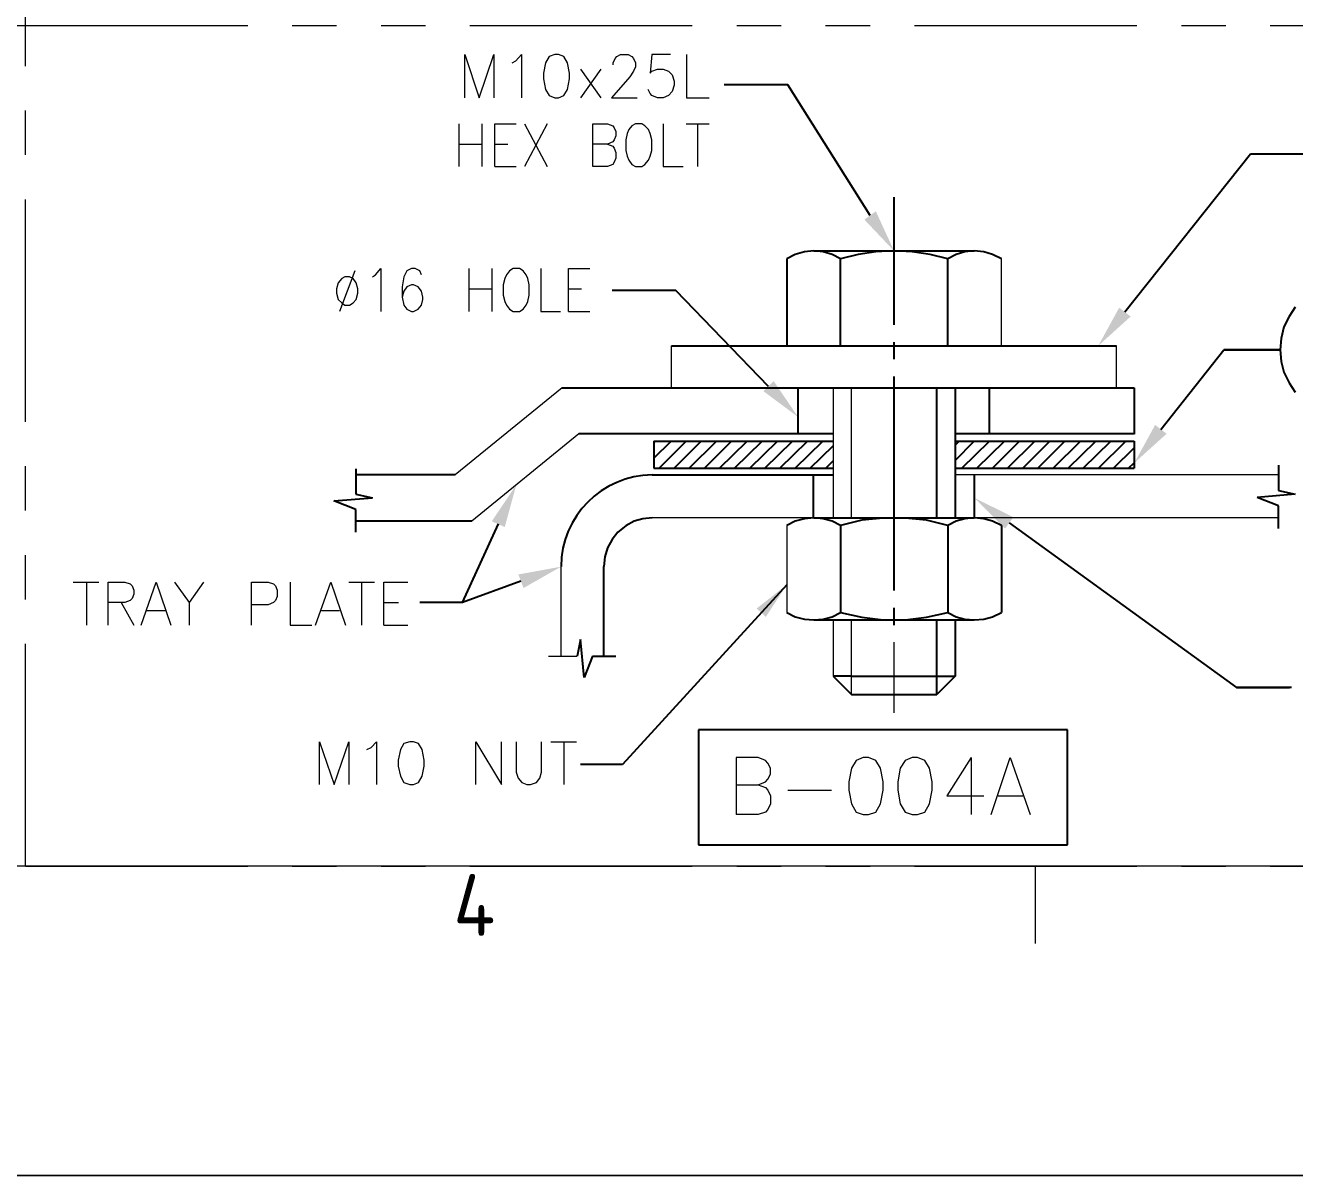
# Model space of a CAD drawing. Header units: inches. Extents: x -15980 to 45789, y -23276 to 2417.
# Drawn here: x 27818 to 28543, y -20343 to -19686 of the extents above; entities that cross this region are included whole.
import ezdxf
from ezdxf.enums import TextEntityAlignment as Align

# ---------------------------------------------------------------- set-up
doc = ezdxf.new("R2010")
doc.units = ezdxf.units.IN
doc.header["$MEASUREMENT"] = 0
doc.linetypes.add('PHANTOMX2', pattern=[127, 63.5, -12.7, 12.7, -12.7, 12.7, -12.7])
for name, color, linetype, lineweight in [('CADRE', 254, 'Continuous', 5), ('Color-7-Line_Weight-25', 7, 'Continuous', 25), ('Color-7-Line_Weight-9', 7, 'Continuous', 9), ('HATCH', 130, 'PHANTOMX2', 9), ('Plot Plan', 9, 'Continuous', 0), ('TEXT', 2, 'Continuous', 13)]:
    doc.layers.add(name, color=color, linetype=linetype, lineweight=lineweight)
doc.layers.add('dim', color=82, linetype='Continuous')
doc.styles.add('ISO Proportional', font='isocp.shx')
doc.styles.add('ROMANS', font='ROMANS.shx', dxfattribs={"width": 0.9, "bigfont": '@extfont2.shx'})
doc.dimstyles.new('1x12', dxfattribs={"dimscale": 12, "dimtxt": 2, "dimasz": 1.8, "dimexe": 1, "dimexo": 0.5, "dimgap": 0.5, "dimtad": 1, "dimdsep": 46, "dimtxsty": 'ROMANS', "dimcen": 0, "dimclrd": 256, "dimclre": 256, "dimclrt": 2, "dimadec": 0, "dimazin": 0, "dimtfac": 1, "dimtmove": 0, "dimatfit": 3, "dimfxl": 0.7, "dimlwd": -1, "dimlwe": -1, "dimarcsym": 1})

# ---------------------------------------------------------------- blocks, each defined once
blk = doc.blocks.new('A$C9c22adcb')
at = {"layer": 'HATCH', "ltscale": 2}
blk.add_lwpolyline([(0, 0), (979.76, 0), (979.76, 480.43), (0, 480.43)], close=True, dxfattribs=at)
blk = doc.blocks.new('A$Ceb6babff')
at = {"layer": 'CADRE', "color": 2}
blk.add_line((2713.38, 132.58), (2713.38, 176.77), dxfattribs=at)
at = {"layer": 'CADRE', "color": 8}
blk.add_lwpolyline([(0, 0), (10500, 0), (10500, 7424.24), (0, 7424.24)], close=True, dxfattribs=at)
at = {"layer": 'CADRE', "color": 4}
blk.add_lwpolyline([(176.77, 7247.47), (10323.23, 7247.47), (10323.23, 176.77), (176.77, 176.77)], close=True, dxfattribs=at)
at = {"layer": 'Plot Plan', "linetype": 'ByBlock'}
blk.add_lwpolyline([(10500, 0), (0, 0), (0, 7424.24), (10500, 7424.24)], close=True, dxfattribs=at)
at = {"layer": 'CADRE', "color": 2, "style": 'ISO Proportional'}
blk.add_text('4', height=35.35, dxfattribs=at).set_placement((2392.76, 154.67), align=Align.MIDDLE)
blk = doc.blocks.new('A$C38b6e07a')
at = {"layer": 'dim'}
for points in [[(485.86, 374.21), (479.31, 369.45), (496.28, 351.59)], [(631.44, 314.08), (624.89, 319.14), (612.98, 297.4)], [(427.51, 277.16), (421.56, 271.5), (441.5, 256.62)], [(651.98, 247.09), (645.43, 252.15), (633.53, 230.42)], [(266.45, 197.08), (273.89, 193.8), (280.44, 217.92)], [(559.69, 192.91), (564.46, 199.46), (542.13, 210.47)], [(281.63, 166.71), (284.61, 158.97), (306.05, 171.17)]]:
    blk.add_hatch(color=256, dxfattribs=at).paths.add_polyline_path(points)
at = {"layer": 'Color-7-Line_Weight-25', "linetype": 'Continuous'}
for p, q in [((496.28, 309.31), (496.28, 382.25)), ((439.72, 349.5), (434.95, 347.12)), ((445.08, 350.99), (439.72, 349.5)), ((450.43, 351.59), (445.08, 350.99)), ((450.43, 351.59), (542.13, 351.59)), ((455.79, 350.99), (450.43, 351.59)), ((460.85, 349.5), (455.79, 350.99)), ((465.62, 347.12), (460.85, 349.5)), ((475.74, 349.5), (465.62, 347.12)), ((485.86, 350.99), (475.74, 349.5)), ((496.28, 351.59), (485.86, 350.99)), ((506.7, 350.99), (496.28, 351.59)), ((516.82, 349.5), (506.7, 350.99)), ((526.95, 347.12), (516.82, 349.5)), ((531.71, 349.5), (526.95, 347.12)), ((536.77, 350.99), (531.71, 349.5)), ((542.13, 351.59), (536.77, 350.99)), ((547.49, 350.99), (542.13, 351.59)), ((552.55, 349.5), (547.49, 350.99)), ((557.61, 347.12), (552.55, 349.5)), ((434.95, 347.12), (434.95, 297.4)), ((465.62, 297.4), (465.62, 347.12)), ((526.95, 297.4), (526.95, 347.12)), ((369.16, 297.4), (623.4, 297.4)), ((434.95, 297.4), (557.61, 297.4)), ((496.28, 289.66), (496.28, 299.49)), ((496.28, 157.48), (496.28, 279.84)), ((306.64, 273.29), (633.53, 273.29)), ((441.5, 247.09), (441.5, 273.29)), ((520.69, 199.16), (520.69, 273.29)), ((531.11, 273.29), (531.11, 199.16)), ((550.76, 247.09), (550.76, 273.29)), ((633.53, 273.29), (633.53, 246.79)), ((461.45, 247.09), (316.17, 247.09)), ((633.53, 247.09), (531.11, 247.09)), ((359.04, 242.03), (360.23, 242.92)), ((359.04, 233.1), (368.86, 242.92)), ((359.04, 242.92), (461.45, 242.92)), ((359.04, 242.92), (359.04, 227.44)), ((362.02, 227.44), (377.5, 242.92)), ((370.65, 227.44), (386.13, 242.92)), ((379.28, 227.44), (394.76, 242.92)), ((387.92, 227.44), (403.4, 242.92)), ((396.55, 227.44), (412.33, 242.92)), ((405.18, 227.44), (420.96, 242.92)), ((413.82, 227.44), (429.6, 242.92)), ((422.45, 227.44), (438.23, 242.92)), ((431.08, 227.44), (446.86, 242.92)), ((439.72, 227.44), (455.5, 242.92)), ((448.35, 227.44), (461.45, 240.24)), ((531.11, 240.54), (533.5, 242.92)), ((531.11, 231.91), (542.13, 242.92)), ((531.11, 242.92), (633.53, 242.92)), ((534.98, 227.44), (550.76, 242.92)), ((543.62, 227.44), (559.4, 242.92)), ((552.55, 227.44), (568.03, 242.92)), ((561.18, 227.44), (576.66, 242.92)), ((569.82, 227.44), (585.3, 242.92)), ((578.45, 227.44), (593.93, 242.92)), ((587.08, 227.44), (602.86, 242.92)), ((595.72, 227.44), (611.5, 242.92)), ((604.35, 227.44), (620.13, 242.92)), ((612.98, 227.44), (628.76, 242.92)), ((633.53, 242.92), (633.53, 227.44)), ((621.62, 227.44), (633.53, 239.05)), ((188.75, 227.14), (188.75, 212.56)), ((359.04, 227.44), (461.45, 227.44)), ((457.28, 227.44), (461.45, 231.61)), ((531.11, 227.44), (633.53, 227.44)), ((630.25, 227.44), (633.53, 230.42)), ((715.99, 229.23), (715.99, 214.64)), ((245.61, 223.57), (188.75, 223.57)), ((358.14, 223.57), (461.45, 223.57)), ((450.14, 223.57), (450.14, 199.16)), ((542.13, 223.57), (542.13, 199.16)), ((176.24, 208.69), (198.28, 210.47)), ((188.75, 212.56), (198.28, 210.47)), ((725.52, 212.56), (703.79, 210.77)), ((715.99, 206.01), (703.79, 210.77)), ((715.99, 214.64), (725.52, 212.56)), ((188.75, 203.92), (176.24, 208.69)), ((188.75, 190.82), (188.75, 203.92)), ((715.99, 192.91), (715.99, 206.01)), ((255.14, 197.08), (188.75, 197.08)), ((347.73, 197.08), (342.96, 194.4)), ((352.79, 198.56), (347.73, 197.08)), ((358.14, 199.16), (352.79, 198.56)), ((439.72, 197.08), (434.95, 194.69)), ((445.08, 198.56), (439.72, 197.08)), ((450.43, 199.16), (445.08, 198.56)), ((450.43, 199.16), (542.13, 199.16)), ((455.79, 198.56), (450.43, 199.16)), ((460.85, 197.08), (455.79, 198.56)), ((465.62, 194.69), (460.85, 197.08)), ((477.82, 197.67), (465.62, 194.69)), ((490.03, 198.86), (477.82, 197.67)), ((502.53, 198.86), (490.03, 198.86)), ((514.74, 197.67), (502.53, 198.86)), ((526.95, 194.69), (514.74, 197.67)), ((531.71, 197.08), (526.95, 194.69)), ((536.77, 198.56), (531.71, 197.08)), ((542.13, 199.16), (536.77, 198.56)), ((547.49, 198.56), (542.13, 199.16)), ((552.55, 197.08), (547.49, 198.56)), ((557.61, 194.69), (552.55, 197.08)), ((338.5, 190.82), (335.22, 186.66)), ((342.96, 194.4), (338.5, 190.82)), ((465.62, 194.69), (465.62, 144.98)), ((526.95, 194.69), (526.95, 144.98)), ((557.61, 194.69), (557.61, 144.98)), ((332.54, 181.89), (331.05, 176.83)), ((335.22, 186.66), (332.54, 181.89)), ((331.05, 176.83), (330.46, 171.17)), ((330.46, 119.97), (330.46, 171.17)), ((496.28, 137.83), (496.28, 147.66)), ((434.95, 144.98), (439.72, 142.59)), ((439.72, 142.59), (445.08, 141.11)), ((445.08, 141.11), (450.43, 140.81)), ((450.43, 140.81), (455.79, 141.11)), ((450.43, 140.81), (542.13, 140.81)), ((455.79, 141.11), (460.85, 142.59)), ((460.85, 142.59), (465.62, 144.98)), ((465.62, 144.98), (477.82, 142.3)), ((477.82, 142.3), (490.03, 140.81)), ((490.03, 140.81), (502.53, 140.81)), ((502.53, 140.81), (514.74, 142.3)), ((514.74, 142.3), (526.95, 144.98)), ((520.69, 98.21), (520.69, 140.81)), ((526.95, 144.98), (531.71, 142.59)), ((531.11, 140.81), (531.11, 108.63)), ((531.71, 142.59), (536.77, 141.11)), ((536.77, 141.11), (542.13, 140.81)), ((542.13, 140.81), (547.49, 141.11)), ((547.49, 141.11), (552.55, 142.59)), ((552.55, 142.59), (557.61, 144.98)), ((317.06, 129.5), (315.27, 119.97)), ((319.15, 107.76), (317.06, 129.5)), ((323.91, 119.97), (319.15, 107.76)), ((323.91, 119.97), (337.3, 119.97)), ((471.87, 108.63), (461.45, 108.63)), ((461.45, 108.63), (471.87, 98.21)), ((471.87, 108.63), (520.69, 108.63)), ((520.69, 108.63), (531.11, 108.63)), ((531.11, 108.63), (520.69, 98.21)), ((471.87, 98.21), (520.69, 98.21))]:
    blk.add_line(p, q, dxfattribs=at)
blk.add_arc((358.57, 171.04), 52.53, 90.46884, 179.85795, dxfattribs=at)
at = {"layer": 'Color-7-Line_Weight-9', "linetype": 'Continuous'}
for p, q in [((557.61, 297.4), (557.61, 347.12)), ((369.16, 273.29), (369.16, 297.4)), ((623.4, 273.29), (623.4, 297.4)), ((306.64, 273.29), (245.61, 223.57)), ((461.45, 273.29), (461.45, 199.16)), ((471.87, 199.16), (471.87, 273.29)), ((316.17, 247.09), (255.14, 197.08)), ((715.99, 223.57), (531.11, 223.57)), ((715.99, 199.16), (358.14, 199.16)), ((434.95, 194.69), (434.95, 144.98)), ((306.05, 119.97), (306.05, 171.17)), ((461.45, 140.81), (461.45, 108.63)), ((471.87, 98.21), (471.87, 140.81)), ((496.28, 87.74), (496.28, 128.01)), ((298.9, 119.97), (315.27, 119.97))]:
    blk.add_line(p, q, dxfattribs=at)
at = {"layer": 'dim'}
for p, q in [((435.55, 446.56), (399.23, 446.56)), ((482.59, 371.83), (435.55, 446.56)), ((628.17, 316.75), (699.92, 406.96)), ((699.92, 406.96), (735.05, 406.96)), ((371.54, 328.96), (335.22, 328.96)), ((424.53, 274.18), (371.54, 328.96)), ((725.52, 319.43), (721.95, 314.08)), ((721.95, 314.08), (718.97, 308.12)), ((718.97, 308.12), (717.48, 301.57)), ((717.48, 301.57), (716.88, 295.02)), ((648.71, 249.47), (684.73, 295.02)), ((716.88, 295.02), (684.73, 295.02)), ((684.73, 295.02), (716.29, 295.02)), ((716.88, 295.02), (717.48, 288.47)), ((717.48, 288.47), (718.97, 282.22)), ((718.97, 282.22), (721.95, 276.27)), ((721.95, 276.27), (725.52, 270.91)), ((562.08, 196.18), (691.88, 102.11)), ((249.78, 150.63), (270.32, 195.59)), ((283.12, 162.84), (249.78, 150.63)), ((249.78, 150.63), (225.37, 150.63)), ((723.43, 102.11), (691.88, 102.11)), ((691.88, 102.11), (722.24, 102.11)), ((384.64, 78), (384.64, 12.21)), ((595.42, 78), (384.64, 78)), ((595.42, 12.21), (595.42, 78)), ((384.64, 12.21), (595.42, 12.21))]:
    blk.add_line(p, q, dxfattribs=at)
at = {"layer": 'HATCH', "ltscale": 2}
for p, q in [((0, 0), (0, 480.43)), ((0, 480.43), (980.06, 480.43)), ((0, 0), (980.06, 0))]:
    blk.add_line(p, q, dxfattribs=at)
at = {"layer": 'TEXT', "ltscale": 0.5}
for p, q in [((250.97, 439.11), (250.97, 463.82)), ((250.97, 463.82), (259.31, 439.11)), ((259.31, 439.11), (267.64, 463.82)), ((267.64, 463.82), (267.64, 439.11)), ((278.06, 459.06), (280.15, 460.25)), ((280.15, 460.25), (283.42, 463.82)), ((283.42, 463.82), (283.42, 439.11)), ((297.11, 459.06), (295.92, 453.11)), ((299.2, 462.63), (297.11, 459.06)), ((302.47, 463.82), (299.2, 462.63)), ((304.56, 463.82), (302.47, 463.82)), ((307.53, 462.63), (304.56, 463.82)), ((309.62, 459.06), (307.53, 462.63)), ((310.81, 453.11), (309.62, 459.06)), ((335.82, 459.06), (337.01, 461.44)), ((335.82, 457.87), (335.82, 459.06)), ((337.01, 461.44), (337.9, 462.63)), ((337.9, 462.63), (339.98, 463.82)), ((339.98, 463.82), (344.45, 463.82)), ((344.45, 463.82), (346.53, 462.63)), ((346.53, 462.63), (347.43, 461.44)), ((347.43, 461.44), (348.62, 459.06)), ((348.62, 459.06), (348.62, 456.68)), ((357.85, 463.82), (356.95, 453.11)), ((368.56, 463.82), (357.85, 463.82)), ((377.79, 463.82), (377.79, 439.11)), ((295.92, 453.11), (295.92, 449.83)), ((295.92, 449.83), (297.11, 443.88)), ((309.62, 443.88), (310.81, 449.83)), ((310.81, 449.83), (310.81, 453.11)), ((317.06, 455.49), (328.67, 439.11)), ((328.67, 455.49), (317.06, 439.11)), ((345.34, 451.02), (334.92, 439.11)), ((347.43, 454.3), (345.34, 451.02)), ((348.62, 456.68), (347.43, 454.3)), ((356.95, 453.11), (357.85, 454.3)), ((357.85, 454.3), (361.12, 455.49)), ((361.12, 455.49), (364.4, 455.49)), ((364.4, 455.49), (367.37, 454.3)), ((367.37, 454.3), (369.46, 452.21)), ((369.46, 452.21), (370.65, 448.64)), ((297.11, 443.88), (299.2, 440.3)), ((307.53, 440.3), (309.62, 443.88)), ((356.95, 441.49), (355.76, 443.88)), ((369.46, 442.69), (367.37, 440.3)), ((370.65, 446.26), (369.46, 442.69)), ((370.65, 448.64), (370.65, 446.26)), ((299.2, 440.3), (302.47, 439.11)), ((302.47, 439.11), (304.56, 439.11)), ((304.56, 439.11), (307.53, 440.3)), ((334.92, 439.11), (349.51, 439.11)), ((357.85, 440.3), (356.95, 441.49)), ((361.12, 439.11), (357.85, 440.3)), ((364.4, 439.11), (361.12, 439.11)), ((367.37, 440.3), (364.4, 439.11)), ((377.79, 439.11), (390.6, 439.11)), ((247.69, 424.23), (247.69, 399.82)), ((260.79, 424.23), (260.79, 399.82)), ((268.24, 399.82), (268.24, 424.23)), ((268.24, 424.23), (280.44, 424.23)), ((285.21, 424.23), (298.01, 399.82)), ((298.01, 424.23), (285.21, 399.82)), ((324.21, 399.82), (324.21, 424.23)), ((324.21, 424.23), (332.54, 424.23)), ((332.54, 424.23), (335.52, 423.04)), ((335.52, 423.04), (336.41, 421.85)), ((336.41, 421.85), (337.3, 419.76)), ((344.75, 420.95), (343.85, 418.57)), ((346.53, 423.04), (344.75, 420.95)), ((348.62, 424.23), (346.53, 423.04)), ((352.19, 424.23), (348.62, 424.23)), ((353.98, 423.04), (352.19, 424.23)), ((356.06, 420.95), (353.98, 423.04)), ((356.95, 418.57), (356.06, 420.95)), ((364.4, 424.23), (364.4, 399.82)), ((377.5, 424.23), (390.6, 424.23)), ((384.05, 424.23), (384.05, 399.82)), ((335.52, 413.81), (332.54, 412.62)), ((336.41, 415), (335.52, 413.81)), ((337.3, 417.38), (336.41, 415)), ((337.3, 419.76), (337.3, 417.38)), ((343.85, 418.57), (342.96, 415)), ((342.96, 415), (342.96, 409.04)), ((357.85, 415), (356.95, 418.57)), ((357.85, 409.04), (357.85, 415)), ((247.69, 412.62), (260.79, 412.62)), ((268.24, 412.62), (275.68, 412.62)), ((332.54, 412.62), (324.21, 412.62)), ((332.54, 412.62), (335.52, 411.43)), ((335.52, 411.43), (336.41, 410.24)), ((336.41, 410.24), (337.3, 407.85)), ((337.3, 407.85), (337.3, 404.58)), ((342.96, 409.04), (343.85, 405.77)), ((356.95, 405.77), (357.85, 409.04)), ((268.24, 399.82), (280.44, 399.82)), ((332.54, 399.82), (324.21, 399.82)), ((335.52, 401.01), (332.54, 399.82)), ((336.41, 402.2), (335.52, 401.01)), ((337.3, 404.58), (336.41, 402.2)), ((343.85, 405.77), (344.75, 403.39)), ((344.75, 403.39), (346.53, 401.01)), ((346.53, 401.01), (348.62, 399.82)), ((348.62, 399.82), (352.19, 399.82)), ((352.19, 399.82), (353.98, 401.01)), ((353.98, 401.01), (356.06, 403.39)), ((356.06, 403.39), (356.95, 405.77)), ((364.4, 399.82), (375.71, 399.82)), ((200.06, 337.89), (203.04, 341.46)), ((203.04, 341.46), (203.04, 317.05)), ((220.6, 341.46), (217.92, 340.27)), ((222.69, 341.46), (220.6, 341.46)), ((225.37, 340.27), (222.69, 341.46)), ((253.35, 341.46), (253.35, 317.05)), ((266.45, 341.46), (266.45, 317.05)), ((278.66, 341.46), (276.57, 340.27)), ((282.23, 341.46), (278.66, 341.46)), ((284.31, 340.27), (282.23, 341.46)), ((294.44, 341.46), (294.44, 317.05)), ((310.21, 317.05), (310.21, 341.46)), ((310.21, 341.46), (322.42, 341.46)), ((180.71, 335.81), (178.63, 333.43)), ((188.15, 340.27), (179.52, 317.05)), ((182.5, 336.7), (180.71, 335.81)), ((185.18, 336.7), (182.5, 336.7)), ((187.26, 335.81), (185.18, 336.7)), ((189.05, 333.43), (187.26, 335.81)), ((198.28, 336.7), (200.06, 337.89)), ((216.14, 336.7), (215.24, 331.04)), ((217.92, 340.27), (216.14, 336.7)), ((226.26, 337.89), (225.37, 340.27)), ((273.89, 335.81), (273, 332.24)), ((274.79, 337.89), (273.89, 335.81)), ((276.57, 340.27), (274.79, 337.89)), ((286.1, 337.89), (284.31, 340.27)), ((286.99, 335.81), (286.1, 337.89)), ((287.89, 332.24), (286.99, 335.81)), ((178.63, 333.43), (177.73, 329.85)), ((177.73, 329.85), (177.73, 327.47)), ((177.73, 327.47), (178.63, 323.9)), ((189.94, 329.85), (189.05, 333.43)), ((189.05, 323.9), (189.94, 327.47)), ((189.94, 327.47), (189.94, 329.85)), ((215.24, 331.04), (215.24, 325.09)), ((216.14, 328.66), (215.24, 325.09)), ((217.92, 331.04), (216.14, 328.66)), ((220.6, 332.24), (217.92, 331.04)), ((221.79, 332.24), (220.6, 332.24)), ((224.47, 331.04), (221.79, 332.24)), ((226.26, 328.66), (224.47, 331.04)), ((227.15, 325.09), (226.26, 328.66)), ((253.35, 329.85), (266.45, 329.85)), ((273, 332.24), (273, 326.28)), ((287.89, 326.28), (287.89, 332.24)), ((310.21, 329.85), (317.66, 329.85)), ((178.63, 323.9), (180.71, 321.82)), ((180.71, 321.82), (182.5, 320.62)), ((182.5, 320.62), (185.18, 320.62)), ((185.18, 320.62), (187.26, 321.82)), ((187.26, 321.82), (189.05, 323.9)), ((215.24, 325.09), (216.14, 320.62)), ((216.14, 320.62), (217.92, 318.24)), ((224.47, 318.24), (226.26, 320.62)), ((226.26, 320.62), (227.15, 323.9)), ((227.15, 323.9), (227.15, 325.09)), ((273, 326.28), (273.89, 322.71)), ((273.89, 322.71), (274.79, 320.62)), ((274.79, 320.62), (276.57, 318.24)), ((284.31, 318.24), (286.1, 320.62)), ((286.1, 320.62), (286.99, 322.71)), ((286.99, 322.71), (287.89, 326.28)), ((217.92, 318.24), (220.6, 317.05)), ((220.6, 317.05), (221.79, 317.05)), ((221.79, 317.05), (224.47, 318.24)), ((276.57, 318.24), (278.66, 317.05)), ((278.66, 317.05), (282.23, 317.05)), ((282.23, 317.05), (284.31, 318.24)), ((294.44, 317.05), (305.75, 317.05)), ((310.21, 317.05), (322.42, 317.05)), ((27.39, 162.24), (41.98, 162.24)), ((34.83, 162.24), (34.83, 137.83)), ((47.34, 137.83), (47.34, 162.24)), ((47.34, 162.24), (56.86, 162.24)), ((56.86, 162.24), (59.84, 161.35)), ((59.84, 161.35), (61.03, 160.16)), ((61.03, 160.16), (61.92, 157.78)), ((66.09, 137.83), (74.73, 162.24)), ((74.73, 162.24), (83.06, 137.83)), ((85.15, 162.24), (93.48, 150.63)), ((101.82, 162.24), (93.48, 150.63)), ((129.21, 137.83), (129.21, 162.24)), ((129.21, 162.24), (138.73, 162.24)), ((138.73, 162.24), (141.71, 161.35)), ((141.71, 161.35), (142.9, 160.16)), ((142.9, 160.16), (143.79, 157.78)), ((151.24, 162.24), (151.24, 137.83)), ((165.82, 137.83), (174.46, 162.24)), ((174.46, 162.24), (182.79, 137.83)), ((184.88, 162.24), (199.47, 162.24)), ((192.02, 162.24), (192.02, 137.83)), ((204.82, 137.83), (204.82, 162.24)), ((204.82, 162.24), (218.52, 162.24)), ((61.03, 153.01), (59.84, 151.82)), ((61.92, 155.4), (61.03, 153.01)), ((61.92, 157.78), (61.92, 155.4)), ((143.79, 154.2), (142.9, 151.82)), ((143.79, 157.78), (143.79, 154.2)), ((56.86, 150.63), (47.34, 150.63)), ((54.78, 150.63), (61.92, 137.83)), ((59.84, 151.82), (56.86, 150.63)), ((69.37, 146.17), (79.79, 146.17)), ((93.48, 150.63), (93.48, 137.83)), ((138.73, 149.44), (129.21, 149.44)), ((141.71, 150.63), (138.73, 149.44)), ((142.9, 151.82), (141.71, 150.63)), ((169.1, 146.17), (179.52, 146.17)), ((204.82, 150.63), (213.16, 150.63)), ((151.24, 137.83), (163.74, 137.83)), ((204.82, 137.83), (218.52, 137.83)), ((168.07, 46.7), (168.07, 71.11)), ((168.07, 71.11), (176.41, 46.7)), ((176.41, 46.7), (184.74, 71.11)), ((184.74, 71.11), (184.74, 46.7)), ((195.16, 66.65), (197.55, 67.84)), ((197.55, 67.84), (200.52, 71.11)), ((200.52, 71.11), (200.52, 46.7)), ((214.22, 66.65), (213.03, 60.69)), ((216.3, 70.22), (214.22, 66.65)), ((219.58, 71.11), (216.3, 70.22)), ((221.66, 71.11), (219.58, 71.11)), ((224.64, 70.22), (221.66, 71.11)), ((226.72, 66.65), (224.64, 70.22)), ((227.91, 60.69), (226.72, 66.65)), ((257.39, 46.7), (257.39, 71.11)), ((257.39, 71.11), (271.97, 46.7)), ((271.97, 46.7), (271.97, 71.11)), ((280.31, 71.11), (280.31, 53.84)), ((294.9, 53.84), (294.9, 71.11)), ((300.26, 71.11), (314.84, 71.11)), ((307.7, 71.11), (307.7, 46.7)), ((213.03, 60.69), (213.03, 57.12)), ((227.91, 57.12), (227.91, 60.69)), ((474.55, 60.44), (471.87, 55.97)), ((478.72, 62.22), (474.55, 60.44)), ((481.69, 62.22), (478.72, 62.22)), ((485.86, 60.44), (481.69, 62.22)), ((488.54, 55.97), (485.86, 60.44)), ((502.53, 60.44), (499.85, 55.97)), ((506.7, 62.22), (502.53, 60.44)), ((509.68, 62.22), (506.7, 62.22)), ((513.85, 60.44), (509.68, 62.22)), ((516.53, 55.97), (513.85, 60.44)), ((540.34, 62.22), (526.35, 40.19)), ((540.34, 62.22), (540.34, 29.48)), ((551.66, 29.48), (562.67, 62.22)), ((562.67, 62.22), (573.98, 29.48)), ((213.03, 57.12), (214.22, 51.46)), ((214.22, 51.46), (216.3, 47.89)), ((224.64, 47.89), (226.72, 51.46)), ((226.72, 51.46), (227.91, 57.12)), ((280.31, 53.84), (281.5, 50.27)), ((294, 50.27), (294.9, 53.84)), ((471.87, 55.97), (470.38, 48.23)), ((490.03, 48.23), (488.54, 55.97)), ((499.85, 55.97), (498.37, 48.23)), ((518.01, 48.23), (516.53, 55.97)), ((216.3, 47.89), (219.58, 46.7)), ((219.58, 46.7), (221.66, 46.7)), ((221.66, 46.7), (224.64, 47.89)), ((281.5, 50.27), (283.58, 47.89)), ((283.58, 47.89), (286.56, 46.7)), ((286.56, 46.7), (288.65, 46.7)), ((288.65, 46.7), (291.92, 47.89)), ((291.92, 47.89), (294, 50.27)), ((418.58, 46.45), (422.75, 44.96)), ((422.75, 44.96), (424.24, 43.47)), ((470.38, 48.23), (470.38, 43.47)), ((490.03, 43.47), (490.03, 48.23)), ((498.37, 48.23), (498.37, 43.47)), ((518.01, 43.47), (518.01, 48.23)), ((424.24, 43.47), (425.72, 40.19)), ((425.72, 40.19), (425.72, 35.73)), ((435.55, 43.47), (460.56, 43.47)), ((470.38, 43.47), (471.87, 35.73)), ((488.54, 35.73), (490.03, 43.47)), ((498.37, 43.47), (499.85, 35.73)), ((516.53, 35.73), (518.01, 43.47)), ((526.35, 40.19), (547.49, 40.19)), ((555.82, 40.19), (569.82, 40.19)), ((418.58, 29.48), (406.08, 29.48)), ((422.75, 30.97), (418.58, 29.48)), ((424.24, 32.45), (422.75, 30.97)), ((425.72, 35.73), (424.24, 32.45)), ((471.87, 35.73), (474.55, 30.97)), ((474.55, 30.97), (478.72, 29.48)), ((478.72, 29.48), (481.69, 29.48)), ((481.69, 29.48), (485.86, 30.97)), ((485.86, 30.97), (488.54, 35.73)), ((499.85, 35.73), (502.53, 30.97)), ((502.53, 30.97), (506.7, 29.48)), ((506.7, 29.48), (509.68, 29.48)), ((509.68, 29.48), (513.85, 30.97)), ((513.85, 30.97), (516.53, 35.73))]:
    blk.add_line(p, q, dxfattribs=at)
blk.add_lwpolyline([(406.08, 46.45), (418.58, 46.45), (422.75, 48.23), (424.24, 49.72), (425.72, 52.7), (425.72, 55.97), (424.24, 58.95), (422.75, 60.44), (418.58, 62.22), (406.08, 62.22), (406.08, 29.48)], dxfattribs=at)
at = {"layer": 'dim'}
blk.add_leader([(434.95, 160.82), (341.18, 58.04), (317.18, 58.04)], dimstyle='1x12', override={"dimgap": 0.4, "dimtad": 0}, dxfattribs=at)

msp = doc.modelspace()

# ---------------------------------------------------------------- block references
for name, p in [('A$Ceb6babff', (25682.079, -20343.245)), ('A$C9c22adcb', (26838.609, -19686.043)), ('A$C38b6e07a', (27818.371, -20166.477))]:
    msp.add_blockref(name, p)

doc.saveas('drawing.dxf')
